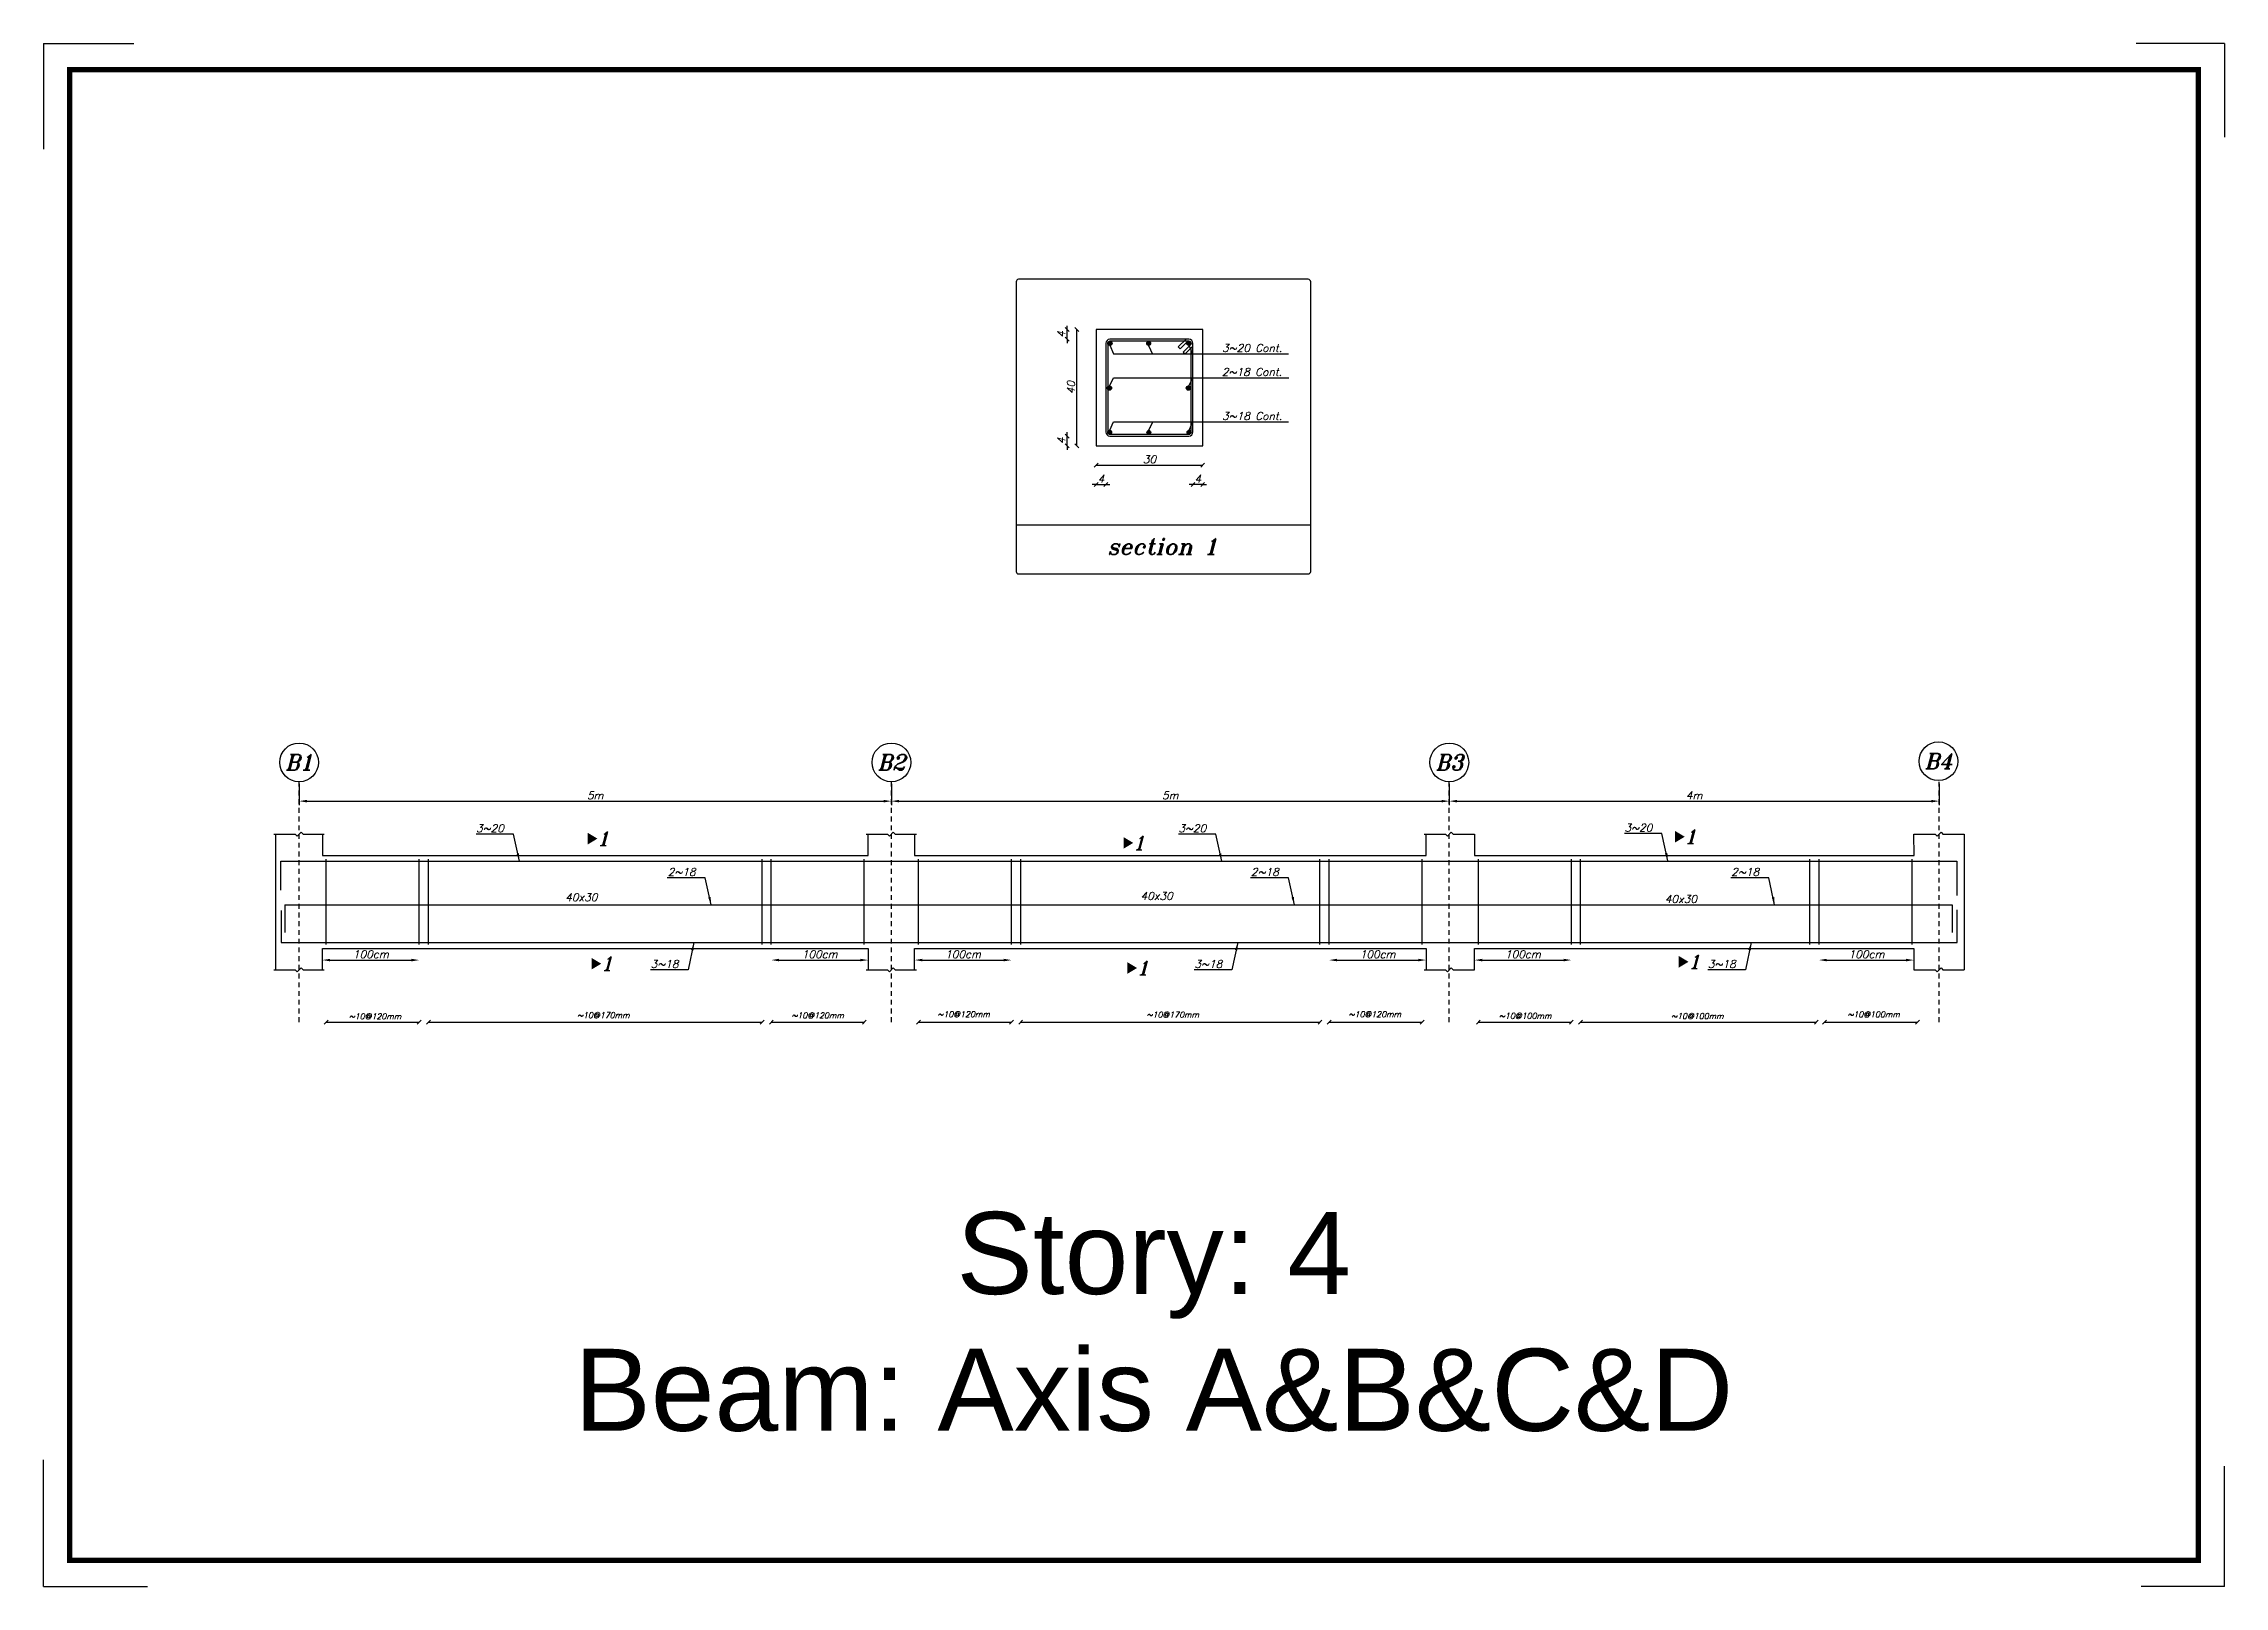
# Model space of a CAD drawing. Header units: inches. Extents: x -1152 to 1352, y 183 to 608.
# Drawn here: x 592 to 648.3, y 283.4 to 323.2 of the extents above; entities that cross this region are included whole.
import ezdxf
from ezdxf.enums import TextEntityAlignment as Align

# ---------------------------------------------------------------- set-up
doc = ezdxf.new("R2010")
doc.units = ezdxf.units.IN
doc.header["$MEASUREMENT"] = 0
doc.linetypes.add('HIDDEN2', pattern=[0.1875, 0.125, -0.0625])
doc.layers.add('Layer4', color=252, linetype='Continuous', lineweight=25)
doc.layers.add('SAZE_DRAWINGS', color=7, linetype='Continuous')
doc.styles.add('SAZE_STYLE', font='romancp.shx', dxfattribs={"oblique": 15})
doc.styles.add('SAZE_STYLE1', font='romant.shx', dxfattribs={"oblique": 15})
doc.styles.get("Standard").update_dxf_attribs({"font": 'arial.ttf'})
doc.dimstyles.new('SAZE_DIM_STYLE', dxfattribs={"dimtxt": 0.2, "dimasz": 0.2, "dimexe": 0.1, "dimexo": 0.05, "dimgap": 0.05, "dimtad": 0, "dimzin": 0, "dimdsep": 46, "dimtxsty": 'SAZE_STYLE', "dimcen": 0.09, "dimclrd": 2, "dimclre": 2, "dimclrt": 3, "dimadec": 0, "dimazin": 0, "dimtfac": 1, "dimtdec": 4, "dimtix": 1, "dimtmove": 1, "dimatfit": 3, "dimfxl": 1, "dimtolj": 1, "dimtzin": 0, "dimarcsym": 0})

# ---------------------------------------------------------------- blocks, each defined once
blk = doc.blocks.new('*D277')
at = {"layer": 'DEFPOINTS', "color": 0, "transparency": 16777216}
for p in [(598.594, 304.18), (613.88, 304.18), (613.88, 303.68)]:
    blk.add_point(p, dxfattribs=at)
at = {"layer": 'SAZE_DRAWINGS', "color": 2, "lineweight": -2, "transparency": 16777216}
for p, q in [((598.594, 304.13), (598.594, 303.58)), ((613.88, 304.13), (613.88, 303.58)), ((598.794, 303.68), (613.68, 303.68))]:
    blk.add_line(p, q, dxfattribs=at)
at = {"layer": 'SAZE_DRAWINGS', "color": 2, "transparency": 16777216}
for points in [[(598.794, 303.713), (598.794, 303.647), (598.594, 303.68)], [(613.68, 303.713), (613.68, 303.647), (613.88, 303.68)]]:
    blk.add_solid(points, dxfattribs=at)
at = {"layer": 'SAZE_DRAWINGS', "color": 3, "transparency": 16777216, "insert": (606.237, 303.83), "char_height": 0.2, "attachment_point": 5, "style": 'SAZE_STYLE'}
blk.add_mtext('\\A1;5m', dxfattribs=at)
blk = doc.blocks.new('*D278')
at = {"layer": 'DEFPOINTS', "color": 0, "transparency": 16777216}
for p in [(613.88, 304.18), (628.28, 304.18), (628.28, 303.68)]:
    blk.add_point(p, dxfattribs=at)
at = {"layer": 'SAZE_DRAWINGS', "color": 2, "lineweight": -2, "transparency": 16777216}
for p, q in [((613.88, 304.13), (613.88, 303.58)), ((628.28, 304.13), (628.28, 303.58)), ((614.08, 303.68), (628.08, 303.68))]:
    blk.add_line(p, q, dxfattribs=at)
at = {"layer": 'SAZE_DRAWINGS', "color": 2, "transparency": 16777216}
for points in [[(614.08, 303.713), (614.08, 303.647), (613.88, 303.68)], [(628.08, 303.713), (628.08, 303.647), (628.28, 303.68)]]:
    blk.add_solid(points, dxfattribs=at)
at = {"layer": 'SAZE_DRAWINGS', "color": 3, "transparency": 16777216, "insert": (621.08, 303.83), "char_height": 0.2, "attachment_point": 5, "style": 'SAZE_STYLE'}
blk.add_mtext('\\A1;5m', dxfattribs=at)
blk = doc.blocks.new('*D279')
at = {"layer": 'DEFPOINTS', "color": 0, "transparency": 16777216}
for p in [(599.194, 299.58), (601.694, 299.58), (601.694, 299.58)]:
    blk.add_point(p, dxfattribs=at)
at = {"layer": 'SAZE_DRAWINGS', "color": 2, "lineweight": -2, "transparency": 16777216}
blk.add_line((599.394, 299.58), (601.494, 299.58), dxfattribs=at)
at = {"layer": 'SAZE_DRAWINGS', "color": 2, "transparency": 16777216}
for points in [[(599.394, 299.613), (599.394, 299.547), (599.194, 299.58)], [(601.494, 299.613), (601.494, 299.547), (601.694, 299.58)]]:
    blk.add_solid(points, dxfattribs=at)
at = {"layer": 'SAZE_DRAWINGS', "color": 3, "transparency": 16777216, "insert": (600.444, 299.73), "char_height": 0.2, "attachment_point": 5, "style": 'SAZE_STYLE'}
blk.add_mtext('\\A1;100cm', dxfattribs=at)
blk = doc.blocks.new('*D280')
at = {"layer": 'DEFPOINTS', "color": 0, "transparency": 16777216}
for p in [(610.78, 299.58), (613.28, 299.58), (613.28, 299.58)]:
    blk.add_point(p, dxfattribs=at)
at = {"layer": 'SAZE_DRAWINGS', "color": 2, "lineweight": -2, "transparency": 16777216}
blk.add_line((610.98, 299.58), (613.08, 299.58), dxfattribs=at)
at = {"layer": 'SAZE_DRAWINGS', "color": 2, "transparency": 16777216}
for points in [[(610.98, 299.613), (610.98, 299.547), (610.78, 299.58)], [(613.08, 299.613), (613.08, 299.547), (613.28, 299.58)]]:
    blk.add_solid(points, dxfattribs=at)
at = {"layer": 'SAZE_DRAWINGS', "color": 3, "transparency": 16777216, "insert": (612.03, 299.73), "char_height": 0.2, "attachment_point": 5, "style": 'SAZE_STYLE'}
blk.add_mtext('\\A1;100cm', dxfattribs=at)
blk = doc.blocks.new('*D281')
at = {"layer": 'DEFPOINTS', "color": 0, "transparency": 16777216}
for p in [(614.48, 299.58), (616.98, 299.58), (616.98, 299.58)]:
    blk.add_point(p, dxfattribs=at)
at = {"layer": 'SAZE_DRAWINGS', "color": 2, "lineweight": -2, "transparency": 16777216}
blk.add_line((614.68, 299.58), (616.78, 299.58), dxfattribs=at)
at = {"layer": 'SAZE_DRAWINGS', "color": 2, "transparency": 16777216}
for points in [[(614.68, 299.613), (614.68, 299.547), (614.48, 299.58)], [(616.78, 299.613), (616.78, 299.547), (616.98, 299.58)]]:
    blk.add_solid(points, dxfattribs=at)
at = {"layer": 'SAZE_DRAWINGS', "color": 3, "transparency": 16777216, "insert": (615.73, 299.73), "char_height": 0.2, "attachment_point": 5, "style": 'SAZE_STYLE'}
blk.add_mtext('\\A1;100cm', dxfattribs=at)
blk = doc.blocks.new('*D282')
at = {"layer": 'DEFPOINTS', "color": 0, "transparency": 16777216}
for p in [(625.18, 299.58), (627.68, 299.58), (627.68, 299.58)]:
    blk.add_point(p, dxfattribs=at)
at = {"layer": 'SAZE_DRAWINGS', "color": 2, "lineweight": -2, "transparency": 16777216}
blk.add_line((625.38, 299.58), (627.48, 299.58), dxfattribs=at)
at = {"layer": 'SAZE_DRAWINGS', "color": 2, "transparency": 16777216}
for points in [[(625.38, 299.613), (625.38, 299.547), (625.18, 299.58)], [(627.48, 299.613), (627.48, 299.547), (627.68, 299.58)]]:
    blk.add_solid(points, dxfattribs=at)
at = {"layer": 'SAZE_DRAWINGS', "color": 3, "transparency": 16777216, "insert": (626.43, 299.73), "char_height": 0.2, "attachment_point": 5, "style": 'SAZE_STYLE'}
blk.add_mtext('\\A1;100cm', dxfattribs=at)
blk = doc.blocks.new('*D283')
at = {"layer": 'DEFPOINTS', "color": 0, "transparency": 16777216}
for p in [(628.28, 304.18), (640.923, 304.18), (640.923, 303.68)]:
    blk.add_point(p, dxfattribs=at)
at = {"layer": 'SAZE_DRAWINGS', "color": 2, "lineweight": -2, "transparency": 16777216}
for p, q in [((628.28, 304.13), (628.28, 303.58)), ((640.923, 304.13), (640.923, 303.58)), ((628.48, 303.68), (640.723, 303.68))]:
    blk.add_line(p, q, dxfattribs=at)
at = {"layer": 'SAZE_DRAWINGS', "color": 2, "transparency": 16777216}
for points in [[(628.48, 303.713), (628.48, 303.647), (628.28, 303.68)], [(640.723, 303.713), (640.723, 303.647), (640.923, 303.68)]]:
    blk.add_solid(points, dxfattribs=at)
at = {"layer": 'SAZE_DRAWINGS', "color": 3, "transparency": 16777216, "insert": (634.602, 303.83), "char_height": 0.2, "attachment_point": 5, "style": 'SAZE_STYLE'}
blk.add_mtext('\\A1;4m', dxfattribs=at)
blk = doc.blocks.new('*D284')
at = {"layer": 'DEFPOINTS', "color": 0, "transparency": 16777216}
for p in [(628.93, 299.58), (631.43, 299.58), (631.43, 299.58)]:
    blk.add_point(p, dxfattribs=at)
at = {"layer": 'SAZE_DRAWINGS', "color": 2, "lineweight": -2, "transparency": 16777216}
blk.add_line((629.13, 299.58), (631.23, 299.58), dxfattribs=at)
at = {"layer": 'SAZE_DRAWINGS', "color": 2, "transparency": 16777216}
for points in [[(629.13, 299.613), (629.13, 299.547), (628.93, 299.58)], [(631.23, 299.613), (631.23, 299.547), (631.43, 299.58)]]:
    blk.add_solid(points, dxfattribs=at)
at = {"layer": 'SAZE_DRAWINGS', "color": 3, "transparency": 16777216, "insert": (630.18, 299.73), "char_height": 0.2, "attachment_point": 5, "style": 'SAZE_STYLE'}
blk.add_mtext('\\A1;100cm', dxfattribs=at)
blk = doc.blocks.new('*D285')
at = {"layer": 'DEFPOINTS', "color": 0, "transparency": 16777216}
for p in [(637.823, 299.58), (640.272, 299.58), (640.272, 299.58)]:
    blk.add_point(p, dxfattribs=at)
at = {"layer": 'SAZE_DRAWINGS', "color": 2, "lineweight": -2, "transparency": 16777216}
blk.add_line((638.023, 299.58), (640.072, 299.58), dxfattribs=at)
at = {"layer": 'SAZE_DRAWINGS', "color": 2, "transparency": 16777216}
for points in [[(638.023, 299.613), (638.023, 299.547), (637.823, 299.58)], [(640.072, 299.613), (640.072, 299.547), (640.272, 299.58)]]:
    blk.add_solid(points, dxfattribs=at)
at = {"layer": 'SAZE_DRAWINGS', "color": 3, "transparency": 16777216, "insert": (639.048, 299.73), "char_height": 0.2, "attachment_point": 5, "style": 'SAZE_STYLE'}
blk.add_mtext('\\A1;100cm', dxfattribs=at)
blk = doc.blocks.new('SAZE-CIR-COL')
at = {"layer": 'SAZE_DRAWINGS'}
h = blk.add_hatch(color=0, dxfattribs=at)
h.dxf.hatch_style = 1
h.paths.add_polyline_path([(0.5, 0, 1), (-0.5, 0, 1)])
at = {"layer": 'SAZE_DRAWINGS', "color": 0}
blk.add_circle((0, 0), 0.5, dxfattribs=at)
blk = doc.blocks.new('_Oblique')
at = {"color": 0, "linetype": 'ByBlock', "lineweight": -2}
blk.add_line((-0.5, -0.5), (0.5, 0.5), dxfattribs=at)
blk = doc.blocks.new('*D319')
at = {"layer": 'DEFPOINTS', "color": 0, "transparency": 16777216}
for p in [(619.165, 311.847), (619.415, 311.847), (619.415, 311.847)]:
    blk.add_point(p, dxfattribs=at)
at = {"layer": 'SAZE_DRAWINGS', "color": 2, "lineweight": -2, "transparency": 16777216}
for p, q in [((619.165, 311.847), (619.065, 311.847)), ((619.165, 311.847), (619.415, 311.847)), ((619.415, 311.847), (619.515, 311.847))]:
    blk.add_line(p, q, dxfattribs=at)
at = {"layer": 'SAZE_DRAWINGS', "color": 2, "lineweight": -2, "transparency": 16777216, "xscale": 0.1, "yscale": 0.1, "zscale": 0.1}
blk.add_blockref('_Oblique', (619.165, 311.847), dxfattribs=at)
at = {"layer": 'SAZE_DRAWINGS', "color": 2, "lineweight": -2, "transparency": 16777216, "xscale": 0.1, "yscale": 0.1, "zscale": 0.1, "rotation": 180}
blk.add_blockref('_Oblique', (619.415, 311.847), dxfattribs=at)
at = {"layer": 'SAZE_DRAWINGS', "color": 3, "transparency": 16777216, "insert": (619.29, 311.997), "char_height": 0.2, "attachment_point": 5, "style": 'SAZE_STYLE'}
blk.add_mtext('\\A1;4', dxfattribs=at)
blk = doc.blocks.new('*D320')
at = {"layer": 'DEFPOINTS', "color": 0, "transparency": 16777216}
for p in [(619.165, 312.347), (621.915, 312.347), (621.915, 312.347)]:
    blk.add_point(p, dxfattribs=at)
at = {"layer": 'SAZE_DRAWINGS', "color": 2, "lineweight": -2, "transparency": 16777216}
blk.add_line((619.165, 312.347), (621.915, 312.347), dxfattribs=at)
at = {"layer": 'SAZE_DRAWINGS', "color": 2, "lineweight": -2, "transparency": 16777216, "xscale": 0.1, "yscale": 0.1, "zscale": 0.1, "rotation": 180}
blk.add_blockref('_Oblique', (619.165, 312.347), dxfattribs=at)
at = {"layer": 'SAZE_DRAWINGS', "color": 2, "lineweight": -2, "transparency": 16777216, "xscale": 0.1, "yscale": 0.1, "zscale": 0.1}
blk.add_blockref('_Oblique', (621.915, 312.347), dxfattribs=at)
at = {"layer": 'SAZE_DRAWINGS', "color": 3, "transparency": 16777216, "insert": (620.54, 312.497), "char_height": 0.2, "attachment_point": 5, "style": 'SAZE_STYLE'}
blk.add_mtext('\\A1;30', dxfattribs=at)
blk = doc.blocks.new('*D321')
at = {"layer": 'DEFPOINTS', "color": 0, "transparency": 16777216}
for p in [(621.665, 311.847), (621.665, 311.847), (621.915, 311.847)]:
    blk.add_point(p, dxfattribs=at)
at = {"layer": 'SAZE_DRAWINGS', "color": 2, "lineweight": -2, "transparency": 16777216}
for p, q in [((621.665, 311.847), (621.565, 311.847)), ((621.915, 311.847), (621.665, 311.847)), ((621.915, 311.847), (622.015, 311.847))]:
    blk.add_line(p, q, dxfattribs=at)
at = {"layer": 'SAZE_DRAWINGS', "color": 2, "lineweight": -2, "transparency": 16777216, "xscale": 0.1, "yscale": 0.1, "zscale": 0.1}
blk.add_blockref('_Oblique', (621.665, 311.847), dxfattribs=at)
at = {"layer": 'SAZE_DRAWINGS', "color": 2, "lineweight": -2, "transparency": 16777216, "xscale": 0.1, "yscale": 0.1, "zscale": 0.1, "rotation": 180}
blk.add_blockref('_Oblique', (621.915, 311.847), dxfattribs=at)
at = {"layer": 'SAZE_DRAWINGS', "color": 3, "transparency": 16777216, "insert": (621.79, 311.997), "char_height": 0.2, "attachment_point": 5, "style": 'SAZE_STYLE'}
blk.add_mtext('\\A1;4', dxfattribs=at)
blk = doc.blocks.new('*D322')
at = {"layer": 'DEFPOINTS', "color": 0, "transparency": 16777216}
for p in [(618.415, 313.097), (618.415, 313.097), (618.415, 312.847)]:
    blk.add_point(p, dxfattribs=at)
at = {"layer": 'SAZE_DRAWINGS', "color": 2, "lineweight": -2, "transparency": 16777216}
for p, q in [((618.415, 313.097), (618.415, 313.197)), ((618.415, 312.847), (618.415, 313.097)), ((618.415, 312.847), (618.415, 312.747))]:
    blk.add_line(p, q, dxfattribs=at)
at = {"layer": 'SAZE_DRAWINGS', "color": 2, "lineweight": -2, "transparency": 16777216, "xscale": 0.1, "yscale": 0.1, "zscale": 0.1}
for p, rotation in [((618.415, 313.097), 270), ((618.415, 312.847), 90)]:
    blk.add_blockref('_Oblique', p, dxfattribs=dict(at, rotation=rotation))
at = {"layer": 'SAZE_DRAWINGS', "color": 3, "transparency": 16777216, "insert": (618.265, 312.972), "char_height": 0.2, "attachment_point": 5, "rotation": 90, "style": 'SAZE_STYLE'}
blk.add_mtext('\\A1;4', dxfattribs=at)
blk = doc.blocks.new('*D323')
at = {"layer": 'DEFPOINTS', "color": 0, "transparency": 16777216}
for p in [(618.665, 315.847), (618.665, 315.847), (618.665, 312.847)]:
    blk.add_point(p, dxfattribs=at)
at = {"layer": 'SAZE_DRAWINGS', "color": 2, "lineweight": -2, "transparency": 16777216}
blk.add_line((618.665, 312.847), (618.665, 315.847), dxfattribs=at)
at = {"layer": 'SAZE_DRAWINGS', "color": 2, "lineweight": -2, "transparency": 16777216, "xscale": 0.1, "yscale": 0.1, "zscale": 0.1}
for p, rotation in [((618.665, 315.847), 90), ((618.665, 312.847), 270)]:
    blk.add_blockref('_Oblique', p, dxfattribs=dict(at, rotation=rotation))
at = {"layer": 'SAZE_DRAWINGS', "color": 3, "transparency": 16777216, "insert": (618.515, 314.347), "char_height": 0.2, "attachment_point": 5, "rotation": 90, "style": 'SAZE_STYLE'}
blk.add_mtext('\\A1;40', dxfattribs=at)
blk = doc.blocks.new('*D324')
at = {"layer": 'DEFPOINTS', "color": 0, "transparency": 16777216}
for p in [(618.415, 315.847), (618.415, 315.847), (618.415, 315.597)]:
    blk.add_point(p, dxfattribs=at)
at = {"layer": 'SAZE_DRAWINGS', "color": 2, "lineweight": -2, "transparency": 16777216}
for p, q in [((618.415, 315.847), (618.415, 315.947)), ((618.415, 315.597), (618.415, 315.847)), ((618.415, 315.597), (618.415, 315.497))]:
    blk.add_line(p, q, dxfattribs=at)
at = {"layer": 'SAZE_DRAWINGS', "color": 2, "lineweight": -2, "transparency": 16777216, "xscale": 0.1, "yscale": 0.1, "zscale": 0.1}
for p, rotation in [((618.415, 315.847), 270), ((618.415, 315.597), 90)]:
    blk.add_blockref('_Oblique', p, dxfattribs=dict(at, rotation=rotation))
at = {"layer": 'SAZE_DRAWINGS', "color": 3, "transparency": 16777216, "insert": (618.265, 315.722), "char_height": 0.2, "attachment_point": 5, "rotation": 90, "style": 'SAZE_STYLE'}
blk.add_mtext('\\A1;4', dxfattribs=at)

msp = doc.modelspace()

# ---------------------------------------------------------------- linework, layer by layer
at = {"color": 3}
msp.add_line((641.57268, 302.83014), (641.57268, 299.33014), dxfattribs=at)
at = {"color": 6}
for p, q in [((641.38278, 302.13014), (641.38278, 301.24571)), ((598.22486, 301.00779), (598.22486, 300.28976)), ((641.25852, 301.00779), (641.25852, 300.28976)), ((641.38772, 300.03014), (641.38772, 300.8734))]:
    msp.add_line(p, q, dxfattribs=at)
at = {"layer": 'Layer4'}
for p, q in [((591.99901, 323.224), (591.99901, 320.50326)), ((591.99901, 323.224), (594.3317, 323.224)), ((648.28537, 323.224), (646.00979, 323.224)), ((648.28537, 323.224), (648.28537, 320.81347)), ((591.99901, 283.4215), (591.99901, 286.68833)), ((648.28537, 283.4215), (648.28537, 286.52266)), ((648.28537, 283.4215), (648.28537, 284.76166)), ((591.99901, 283.4215), (594.67936, 283.4215)), ((648.28537, 283.4215), (646.13458, 283.4215))]:
    msp.add_line(p, q, dxfattribs=at)
at = {"layer": 'Layer4', "const_width": 0.13402}
msp.add_lwpolyline([(592.66908, 322.55393), (647.6153, 322.55393), (647.6153, 284.09158), (592.66908, 284.09158)], close=True, dxfattribs=at)
at = {"layer": 'SAZE_DRAWINGS', "color": 8}
msp.add_line((617.10024, 310.8095), (624.70247, 310.8095), dxfattribs=at)
msp.add_lwpolyline([(617.1636, 309.54201), (624.63912, 309.54201, 0.41421356), (624.70247, 309.60537), (624.70247, 317.08089, 0.41421356), (624.63912, 317.14424), (617.1636, 317.14424, 0.41421356), (617.10024, 317.08089), (617.10024, 309.60537, 0.41421356)], format="xyb", close=True, dxfattribs=at)
at = {"layer": 'SAZE_DRAWINGS', "color": 3}
msp.add_lwpolyline([(619.16456, 312.84724), (621.91456, 312.84724), (621.91456, 315.84724), (619.16456, 315.84724)], close=True, dxfattribs=at)
at = {"layer": 'SAZE_DRAWINGS', "color": 4}
msp.add_lwpolyline([(619.51956, 313.09724), (621.55956, 313.09724, 0.41421356), (621.66456, 313.20224), (621.66456, 315.49224, 0.41421356), (621.55956, 315.59724), (619.51956, 315.59724, 0.41421356), (619.41456, 315.49224), (619.41456, 313.20224, 0.41421356)], format="xyb", close=True, dxfattribs=at)
for points, format in [([(621.61456, 315.46724), (621.61456, 315.49224, 0.41421356), (621.55956, 315.54724), (619.51956, 315.54724, 0.41421356), (619.46456, 315.49224), (619.46456, 313.20224, 0.41421356), (619.51956, 313.14724), (621.55956, 313.14724, 0.41421356), (621.61456, 313.20224), (621.61456, 315.36724)], "xyb"), ([(606.04236, 302.71319, 0.3, 0, 0), (606.29236, 302.71319, 0, 0, 0)], "xyseb"), ([(634.10596, 302.7624, 0.3, 0, 0), (634.35596, 302.7624, 0, 0, 0)], "xyseb"), ([(619.87203, 302.60293, 0.3, 0, 0), (620.12203, 302.60293, 0, 0, 0)], "xyseb"), ([(606.14073, 299.48583, 0.3, 0, 0), (606.39073, 299.48583, 0, 0, 0)], "xyseb"), ([(619.97039, 299.37557, 0.3, 0, 0), (620.22039, 299.37557, 0, 0, 0)], "xyseb"), ([(634.20432, 299.53505, 0.3, 0, 0), (634.45432, 299.53505, 0, 0, 0)], "xyseb")]:
    msp.add_lwpolyline(points, format=format, dxfattribs=at)
for points in [[(621.53456, 315.54724), (621.33456, 315.34724), (621.28456, 315.39724), (621.48456, 315.59724)], [(621.61456, 315.46724), (621.41456, 315.26724), (621.46456, 315.21724), (621.66456, 315.41724)]]:
    msp.add_lwpolyline(points, dxfattribs=at)
at = {"layer": 'SAZE_DRAWINGS', "color": 2, "linetype": 'HIDDEN2'}
for points in [[(598.5939, 297.98014), (598.5939, 304.18014)], [(613.88041, 297.98014), (613.88041, 304.18014)], [(628.28041, 297.98014), (628.28041, 304.18014)], [(640.92268, 297.98014), (640.92268, 304.18014)]]:
    msp.add_lwpolyline(points, dxfattribs=at)
at = {"layer": 'SAZE_DRAWINGS', "color": 8}
for points in [[(597.9439, 302.83014), (598.4939, 302.83014), (598.5439, 302.78014), (598.6439, 302.88014), (598.6939, 302.83014), (599.2439, 302.83014)], [(613.23041, 302.83014), (613.78041, 302.83014), (613.83041, 302.78014), (613.93041, 302.88014), (613.98041, 302.83014), (614.53041, 302.83014)], [(627.63041, 302.83014), (628.18041, 302.83014), (628.23041, 302.78014), (628.33041, 302.88014), (628.38041, 302.83014), (628.93041, 302.83014)], [(640.27268, 302.83014), (640.82268, 302.83014), (640.87268, 302.78014), (640.97268, 302.88014), (641.02268, 302.83014), (641.57268, 302.83014)], [(597.9439, 299.33014), (598.4939, 299.33014), (598.5439, 299.28014), (598.6439, 299.38014), (598.6939, 299.33014), (599.2439, 299.33014)], [(613.23041, 299.33014), (613.78041, 299.33014), (613.83041, 299.28014), (613.93041, 299.38014), (613.98041, 299.33014), (614.53041, 299.33014)], [(627.63041, 299.33014), (628.18041, 299.33014), (628.23041, 299.28014), (628.33041, 299.38014), (628.38041, 299.33014), (628.93041, 299.33014)], [(640.27268, 299.33014), (640.82268, 299.33014), (640.87268, 299.28014), (640.97268, 299.38014), (641.02268, 299.33014), (641.57268, 299.33014)]]:
    msp.add_lwpolyline(points, dxfattribs=at)
at = {"layer": 'SAZE_DRAWINGS', "color": 3, "linetype": 'Continuous'}
for points in [[(597.9939, 299.33014), (597.9939, 302.83014)], [(599.1939, 302.83014), (599.1939, 302.28014), (613.28041, 302.28014), (613.28041, 302.83014)], [(614.48041, 302.83014), (614.48041, 302.28014), (627.68041, 302.28014), (627.68041, 302.83014)], [(628.93041, 302.83014), (628.93041, 302.28014), (640.27893, 302.28014), (640.27268, 302.83014)], [(599.1939, 299.33014), (599.1939, 299.88014), (613.28041, 299.88014), (613.28041, 299.33014)], [(614.48041, 299.33014), (614.48041, 299.88014), (627.68041, 299.88014), (627.68041, 299.33014)], [(628.93041, 299.33014), (628.93041, 299.88014), (640.27226, 299.88014), (640.27268, 299.33014)]]:
    msp.add_lwpolyline(points, dxfattribs=at)
at = {"layer": 'SAZE_DRAWINGS', "color": 6, "linetype": 'Continuous'}
for points in [[(598.1239, 301.38492), (598.1239, 302.13014), (641.38278, 302.13014)], [(598.1319, 300.85941), (598.1319, 300.03014), (641.38772, 300.03014)], [(598.22486, 301.00779), (641.25852, 301.00779)]]:
    msp.add_lwpolyline(points, dxfattribs=at)
at = {"layer": 'SAZE_DRAWINGS', "color": 4, "linetype": 'Continuous'}
for points in [[(599.2939, 299.98014), (599.2939, 302.18014)], [(601.6939, 299.98014), (601.6939, 302.18014)], [(601.9319, 299.98014), (601.9319, 302.18014)], [(610.54241, 299.98014), (610.54241, 302.18014)], [(610.78041, 299.98014), (610.78041, 302.18014)], [(613.18041, 299.98014), (613.18041, 302.18014)], [(614.58041, 299.98014), (614.58041, 302.18014)], [(616.98041, 299.98014), (616.98041, 302.18014)], [(617.21841, 299.98014), (617.21841, 302.18014)], [(624.94241, 299.98014), (624.94241, 302.18014)], [(625.18041, 299.98014), (625.18041, 302.18014)], [(627.58041, 299.98014), (627.58041, 302.18014)], [(629.03041, 299.98014), (629.03041, 302.18014)], [(631.43041, 299.98014), (631.43041, 302.18014)], [(631.66841, 299.98014), (631.66841, 302.18014)], [(637.58468, 299.98014), (637.58468, 302.18014)], [(637.82268, 299.98014), (637.82268, 302.18014)], [(640.22268, 299.98014), (640.22268, 302.18014)]]:
    msp.add_lwpolyline(points, dxfattribs=at)
at = {"layer": 'SAZE_DRAWINGS', "color": 1}
for points in [[(599.2439, 297.93014), (599.3439, 298.03014)], [(599.2939, 297.98014), (601.6939, 297.98014)], [(601.6439, 297.93014), (601.7439, 298.03014)], [(601.8819, 297.93014), (601.9819, 298.03014)], [(601.9319, 297.98014), (610.54241, 297.98014)], [(610.49241, 297.93014), (610.59241, 298.03014)], [(610.73041, 297.93014), (610.83041, 298.03014)], [(610.78041, 297.98014), (613.18041, 297.98014)], [(613.13041, 297.93014), (613.23041, 298.03014)], [(614.53041, 297.93014), (614.63041, 298.03014)], [(614.58041, 297.98014), (616.98041, 297.98014)], [(616.93041, 297.93014), (617.03041, 298.03014)], [(617.16841, 297.93014), (617.26841, 298.03014)], [(617.21841, 297.98014), (624.94241, 297.98014)], [(624.89241, 297.93014), (624.99241, 298.03014)], [(625.13041, 297.93014), (625.23041, 298.03014)], [(625.18041, 297.98014), (627.58041, 297.98014)], [(627.53041, 297.93014), (627.63041, 298.03014)], [(628.98041, 297.93014), (629.08041, 298.03014)], [(629.03041, 297.98014), (631.43041, 297.98014)], [(631.38041, 297.93014), (631.48041, 298.03014)], [(631.61841, 297.93014), (631.71841, 298.03014)], [(631.66841, 297.98014), (637.75303, 297.98014)], [(637.70303, 297.93014), (637.80303, 298.03014)], [(637.91616, 297.93014), (638.01616, 298.03014)], [(637.96616, 297.98014), (640.36616, 297.98014)], [(640.31616, 297.93014), (640.41616, 298.03014)]]:
    msp.add_lwpolyline(points, dxfattribs=at)
at = {"layer": 'SAZE_DRAWINGS', "color": 2}
for centre in [(598.5939, 304.68014), (613.88041, 304.68014), (628.28041, 304.68014), (640.90531, 304.70969)]:
    msp.add_ellipse(centre, major_axis=(0.5, 0), ratio=1, dxfattribs=at)

# ---------------------------------------------------------------- block references
at = {"layer": 'SAZE_DRAWINGS', "color": 6}
for p, xscale, yscale, zscale in [((619.51956, 315.49224), 0.11, 0.11, 0.11), ((620.52122, 315.49047), 0.1, 0.1, 0.1), ((621.55956, 315.49224), 0.11, 0.11, 0.11), ((619.50748, 314.33673), 0.11, 0.11, 0.11), ((621.54748, 314.33673), 0.11, 0.11, 0.11), ((619.51456, 313.19724), 0.1, 0.1, 0.1), ((620.52565, 313.19392), 0.1, 0.1, 0.1), ((621.56456, 313.19724), 0.1, 0.1, 0.1)]:
    msp.add_blockref('SAZE-CIR-COL', p, dxfattribs=dict(at, xscale=xscale, yscale=yscale, zscale=zscale))

# ---------------------------------------------------------------- texts
at = {"color": 6, "insert": (592.12761, 293.08046), "char_height": 2.116983, "attachment_point": 1}
msp.add_mtext_dynamic_manual_height_columns('\\pxqc;Story: 4\\PBeam: Axis A&B&C&D', width=57.0507531, gutter_width=36.72032, heights=[0], dxfattribs=at)
at = {"layer": 'SAZE_DRAWINGS', "color": 2, "style": 'SAZE_STYLE1', "oblique": 15}
for s, height, p in [('section 1', 0.411787, (620.87953, 310.24748)), ('40x30', 0.2, (605.87744, 301.20051)), ('40x30', 0.2, (620.72603, 301.23495)), ('40x30', 0.2, (634.2562, 301.15649))]:
    msp.add_text(s, height=height, dxfattribs=at).set_placement(p, align=Align.MIDDLE_CENTER)
at = {"layer": 'SAZE_DRAWINGS', "color": 3, "style": 'SAZE_STYLE1', "oblique": 15}
for s, p in [('B1', (598.5939, 304.68014)), ('B2', (613.88041, 304.68014)), ('B3', (628.28041, 304.68014)), ('B4', (640.90531, 304.70969))]:
    msp.add_text(s, height=0.4, dxfattribs=at).set_placement(p, align=Align.MIDDLE_CENTER)
at = {"layer": 'SAZE_DRAWINGS', "color": 2, "style": 'SAZE_STYLE1', "oblique": 15}
for p in [(606.29236, 302.71319), (634.35596, 302.7624), (620.12203, 302.60293), (606.39073, 299.48583), (620.22039, 299.37557), (634.45432, 299.53505)]:
    msp.add_text('1', height=0.35, dxfattribs=at).set_placement(p, align=Align.MIDDLE_LEFT)
at = {"layer": 'SAZE_DRAWINGS', "color": 3, "style": 'SAZE_STYLE', "oblique": 15}
for s, p in [('~10@120mm', (600.55179, 298.05354)), ('~10@170mm', (606.44535, 298.08225)), ('~10@120mm', (611.97742, 298.07811)), ('~10@120mm', (615.74447, 298.10671)), ('~10@170mm', (621.14265, 298.09654)), ('~10@120mm', (626.35756, 298.10671)), ('~10@100mm', (630.23945, 298.06531)), ('~10@100mm', (634.68289, 298.0607)), ('~10@100mm', (639.23262, 298.10373))]:
    msp.add_text(s, height=0.15, dxfattribs=at).set_placement(p, align=Align.CENTER)
at = {"layer": 'SAZE_DRAWINGS', "color": 3, "char_height": 0.2, "style": 'SAZE_STYLE'}
for s, insert, attachment_point in [('\\A1;3~20 Cont.', (622.41456, 315.27224), 7), ('\\A1;2~18 Cont.', (622.41039, 314.65461), 7), ('\\A1;3~18 Cont.', (622.41456, 313.51724), 7), ('\\A1;3~20', (603.8786, 302.88015), 9), ('\\A1;3~20', (622.00601, 302.87947), 9), ('\\A1;3~20', (633.51976, 302.89316), 9), ('\\A1;2~18', (608.82669, 301.75415), 9), ('\\A1;2~18', (623.88117, 301.75438), 9), ('\\A1;2~18', (636.27783, 301.7544), 9), ('\\A1;3~18', (608.38491, 299.38015), 9), ('\\A1;3~18', (622.42011, 299.38015), 9), ('\\A1;3~18', (635.67183, 299.38015), 9)]:
    msp.add_mtext(s, dxfattribs=dict(at, insert=insert, attachment_point=attachment_point))

# ---------------------------------------------------------------- dimensions: what is measured, and where the dimension line sits
at = {"layer": 'SAZE_DRAWINGS', "color": 2}
for base, p1, p2, text, override, picture, middle in [((618.41456, 315.84724), (618.41456, 315.59724), (618.41456, 315.84724), '4', {"dimtxt": 0.2, "dimasz": 0.1, "dimgap": 0.05, "dimtad": 1, "dimdec": 1, "dimlfac": 20, "dimrnd": 5, "dimzin": 8, "dimblk": 'Oblique', "dimse1": 1, "dimse2": 1, "dimclrd": 2, "dimclre": 2, "dimclrt": 3}, '*D324', (618.26456, 315.72224)), ((618.66456, 315.84724), (618.66456, 312.84724), (618.66456, 315.84724), '40', {"dimtxt": 0.2, "dimasz": 0.1, "dimgap": 0.05, "dimtad": 1, "dimdec": 1, "dimlfac": 20, "dimrnd": 0.5, "dimzin": 8, "dimblk": 'Oblique', "dimse1": 1, "dimse2": 1, "dimclrd": 2, "dimclre": 2, "dimclrt": 3}, '*D323', (618.51456, 314.34724)), ((618.41456, 313.09724), (618.41456, 312.84724), (618.41456, 313.09724), '4', {"dimtxt": 0.2, "dimasz": 0.1, "dimgap": 0.05, "dimtad": 1, "dimdec": 1, "dimlfac": 20, "dimrnd": 5, "dimzin": 8, "dimblk": 'Oblique', "dimse1": 1, "dimse2": 1, "dimclrd": 2, "dimclre": 2, "dimclrt": 3}, '*D322', (618.26456, 312.97224))]:
    dim = msp.add_linear_dim(base=base, p1=p1, p2=p2, angle=90, text=text, dimstyle='SAZE_DIM_STYLE', override=override, dxfattribs=at)
    dim.commit()
    dim.dimension.update_dxf_attribs({"geometry": picture, "text_midpoint": middle})
for base, p1, p2, text, override, picture, middle in [((621.91456, 312.34724), (619.16456, 312.34724), (621.91456, 312.34724), '30', {"dimtxt": 0.2, "dimasz": 0.1, "dimgap": 0.05, "dimtad": 1, "dimdec": 1, "dimlfac": 20, "dimrnd": 0.5, "dimzin": 8, "dimblk": 'Oblique', "dimse1": 1, "dimse2": 1, "dimclrd": 2, "dimclre": 2, "dimclrt": 3}, '*D320', (620.53956, 312.49724)), ((619.41456, 311.84724), (619.16456, 311.84724), (619.41456, 311.84724), '4', {"dimtxt": 0.2, "dimasz": 0.1, "dimgap": 0.05, "dimtad": 1, "dimdec": 1, "dimlfac": 20, "dimrnd": 5, "dimzin": 8, "dimblk": 'Oblique', "dimse1": 1, "dimse2": 1, "dimclrd": 2, "dimclre": 2, "dimclrt": 3}, '*D319', (619.28956, 311.99724)), ((621.66456, 311.84724), (621.91456, 311.84724), (621.66456, 311.84724), '4', {"dimtxt": 0.2, "dimasz": 0.1, "dimgap": 0.05, "dimtad": 1, "dimdec": 1, "dimlfac": 20, "dimrnd": 5, "dimzin": 8, "dimblk": 'Oblique', "dimse1": 1, "dimse2": 1, "dimclrd": 2, "dimclre": 2, "dimclrt": 3}, '*D321', (621.78956, 311.99724)), ((613.88041, 303.68014), (598.5939, 304.18014), (613.88041, 304.18014), '5m', {"dimtxt": 0.2, "dimasz": 0.2, "dimgap": 0.05, "dimtad": 1, "dimdec": 1, "dimlfac": 50, "dimrnd": 1, "dimzin": 8, "dimclrd": 2, "dimclre": 2, "dimclrt": 3}, '*D277', (606.23716, 303.83014)), ((628.28041, 303.68014), (613.88041, 304.18014), (628.28041, 304.18014), '5m', {"dimtxt": 0.2, "dimasz": 0.2, "dimgap": 0.05, "dimtad": 1, "dimdec": 1, "dimlfac": 50, "dimrnd": 1, "dimzin": 8, "dimclrd": 2, "dimclre": 2, "dimclrt": 3}, '*D278', (621.08041, 303.83014)), ((640.92268, 303.68014), (628.28041, 304.18014), (640.92268, 304.18014), '4m', {"dimtxt": 0.2, "dimasz": 0.2, "dimgap": 0.05, "dimtad": 1, "dimdec": 1, "dimlfac": 50, "dimrnd": 1, "dimzin": 8, "dimclrd": 2, "dimclre": 2, "dimclrt": 3}, '*D283', (634.60155, 303.83014)), ((601.6939, 299.58014), (599.1939, 299.58014), (601.6939, 299.58014), '100cm', {"dimtxt": 0.2, "dimasz": 0.2, "dimgap": 0.05, "dimtad": 1, "dimdec": 1, "dimlfac": 50, "dimrnd": 1, "dimzin": 8, "dimse1": 1, "dimse2": 1, "dimclrd": 2, "dimclre": 2, "dimclrt": 3}, '*D279', (600.4439, 299.73014)), ((613.28041, 299.58014), (610.78041, 299.58014), (613.28041, 299.58014), '100cm', {"dimtxt": 0.2, "dimasz": 0.2, "dimgap": 0.05, "dimtad": 1, "dimdec": 1, "dimlfac": 50, "dimrnd": 1, "dimzin": 8, "dimse1": 1, "dimse2": 1, "dimclrd": 2, "dimclre": 2, "dimclrt": 3}, '*D280', (612.03041, 299.73014)), ((616.98041, 299.58014), (614.48041, 299.58014), (616.98041, 299.58014), '100cm', {"dimtxt": 0.2, "dimasz": 0.2, "dimgap": 0.05, "dimtad": 1, "dimdec": 1, "dimlfac": 50, "dimrnd": 1, "dimzin": 8, "dimse1": 1, "dimse2": 1, "dimclrd": 2, "dimclre": 2, "dimclrt": 3}, '*D281', (615.73041, 299.73014)), ((627.68041, 299.58014), (625.18041, 299.58014), (627.68041, 299.58014), '100cm', {"dimtxt": 0.2, "dimasz": 0.2, "dimgap": 0.05, "dimtad": 1, "dimdec": 1, "dimlfac": 50, "dimrnd": 1, "dimzin": 8, "dimse1": 1, "dimse2": 1, "dimclrd": 2, "dimclre": 2, "dimclrt": 3}, '*D282', (626.43041, 299.73014)), ((631.43041, 299.58014), (628.93041, 299.58014), (631.43041, 299.58014), '100cm', {"dimtxt": 0.2, "dimasz": 0.2, "dimgap": 0.05, "dimtad": 1, "dimdec": 1, "dimlfac": 50, "dimrnd": 1, "dimzin": 8, "dimse1": 1, "dimse2": 1, "dimclrd": 2, "dimclre": 2, "dimclrt": 3}, '*D284', (630.18041, 299.73014)), ((640.27248, 299.58014), (637.82268, 299.58014), (640.27248, 299.58014), '100cm', {"dimtxt": 0.2, "dimasz": 0.2, "dimgap": 0.05, "dimtad": 1, "dimdec": 1, "dimlfac": 50, "dimrnd": 1, "dimzin": 8, "dimse1": 1, "dimse2": 1, "dimclrd": 2, "dimclre": 2, "dimclrt": 3}, '*D285', (639.04758, 299.73014))]:
    dim = msp.add_linear_dim(base=base, p1=p1, p2=p2, text=text, dimstyle='SAZE_DIM_STYLE', override=override, dxfattribs=at)
    dim.commit()
    dim.dimension.update_dxf_attribs({"geometry": picture, "text_midpoint": middle})

# ---------------------------------------------------------------- leaders
at = {"layer": 'SAZE_DRAWINGS', "annotation_type": 0, "has_hookline": 1, "hookline_direction": 0}
for points, text_width in [([(619.51456, 315.44224), (619.61456, 315.22224), (622.36456, 315.22224)], 1.71615), ([(619.51039, 314.38461), (619.61039, 314.60461), (622.36039, 314.60461)], 1.72636), ([(619.51456, 313.24724), (619.61456, 313.46724), (622.36456, 313.46724)], 1.71615)]:
    msp.add_leader(points, dimstyle='SAZE_DIM_STYLE', override={"dimasz": 0.1, "dimgap": 0.05, "dimtad": 1, "dimdec": 3, "dimse1": 1, "dimse2": 1, "dimclrd": 2}, dxfattribs=dict(at, text_width=text_width))
at = {"layer": 'SAZE_DRAWINGS'}
for points in [[(620.51709, 315.43461), (620.61709, 315.21461)], [(621.55456, 315.44224), (621.65456, 315.22224)], [(621.56039, 314.38461), (621.66039, 314.60461)], [(620.52853, 313.24771), (620.62853, 313.46771)], [(621.56456, 313.24724), (621.66456, 313.46724)]]:
    msp.add_leader(points, dimstyle='SAZE_DIM_STYLE', override={"dimasz": 0.1, "dimgap": 0.05, "dimtad": 1, "dimdec": 3, "dimse1": 1, "dimse2": 1, "dimclrd": 2}, dxfattribs=at)
at = {"layer": 'SAZE_DRAWINGS', "color": 2, "annotation_type": 0, "has_hookline": 1, "hookline_direction": 1}
for points, text_width in [([(604.2786, 302.13015), (604.1286, 302.83015), (603.9286, 302.83015)], 0.71889), ([(622.40601, 302.12947), (622.25601, 302.82947), (622.05601, 302.82947)], 0.71889), ([(633.91976, 302.14316), (633.76976, 302.84316), (633.56976, 302.84316)], 0.71889), ([(609.22669, 301.00415), (609.07669, 301.70415), (608.87669, 301.70415)], 0.73165), ([(624.28117, 301.00438), (624.13117, 301.70438), (623.93117, 301.70438)], 0.73165), ([(636.67783, 301.0044), (636.52783, 301.7044), (636.32783, 301.7044)], 0.73165), ([(608.78491, 300.03015), (608.63491, 299.33015), (608.43491, 299.33015)], 0.72144), ([(622.82011, 300.03015), (622.67011, 299.33015), (622.47011, 299.33015)], 0.72144), ([(636.07183, 300.03015), (635.92183, 299.33015), (635.72183, 299.33015)], 0.72144)]:
    msp.add_leader(points, dimstyle='SAZE_DIM_STYLE', override={"dimasz": 0.2, "dimgap": 0.05, "dimtad": 1, "dimclrd": 2}, dxfattribs=dict(at, text_width=text_width))

doc.saveas('drawing.dxf')
